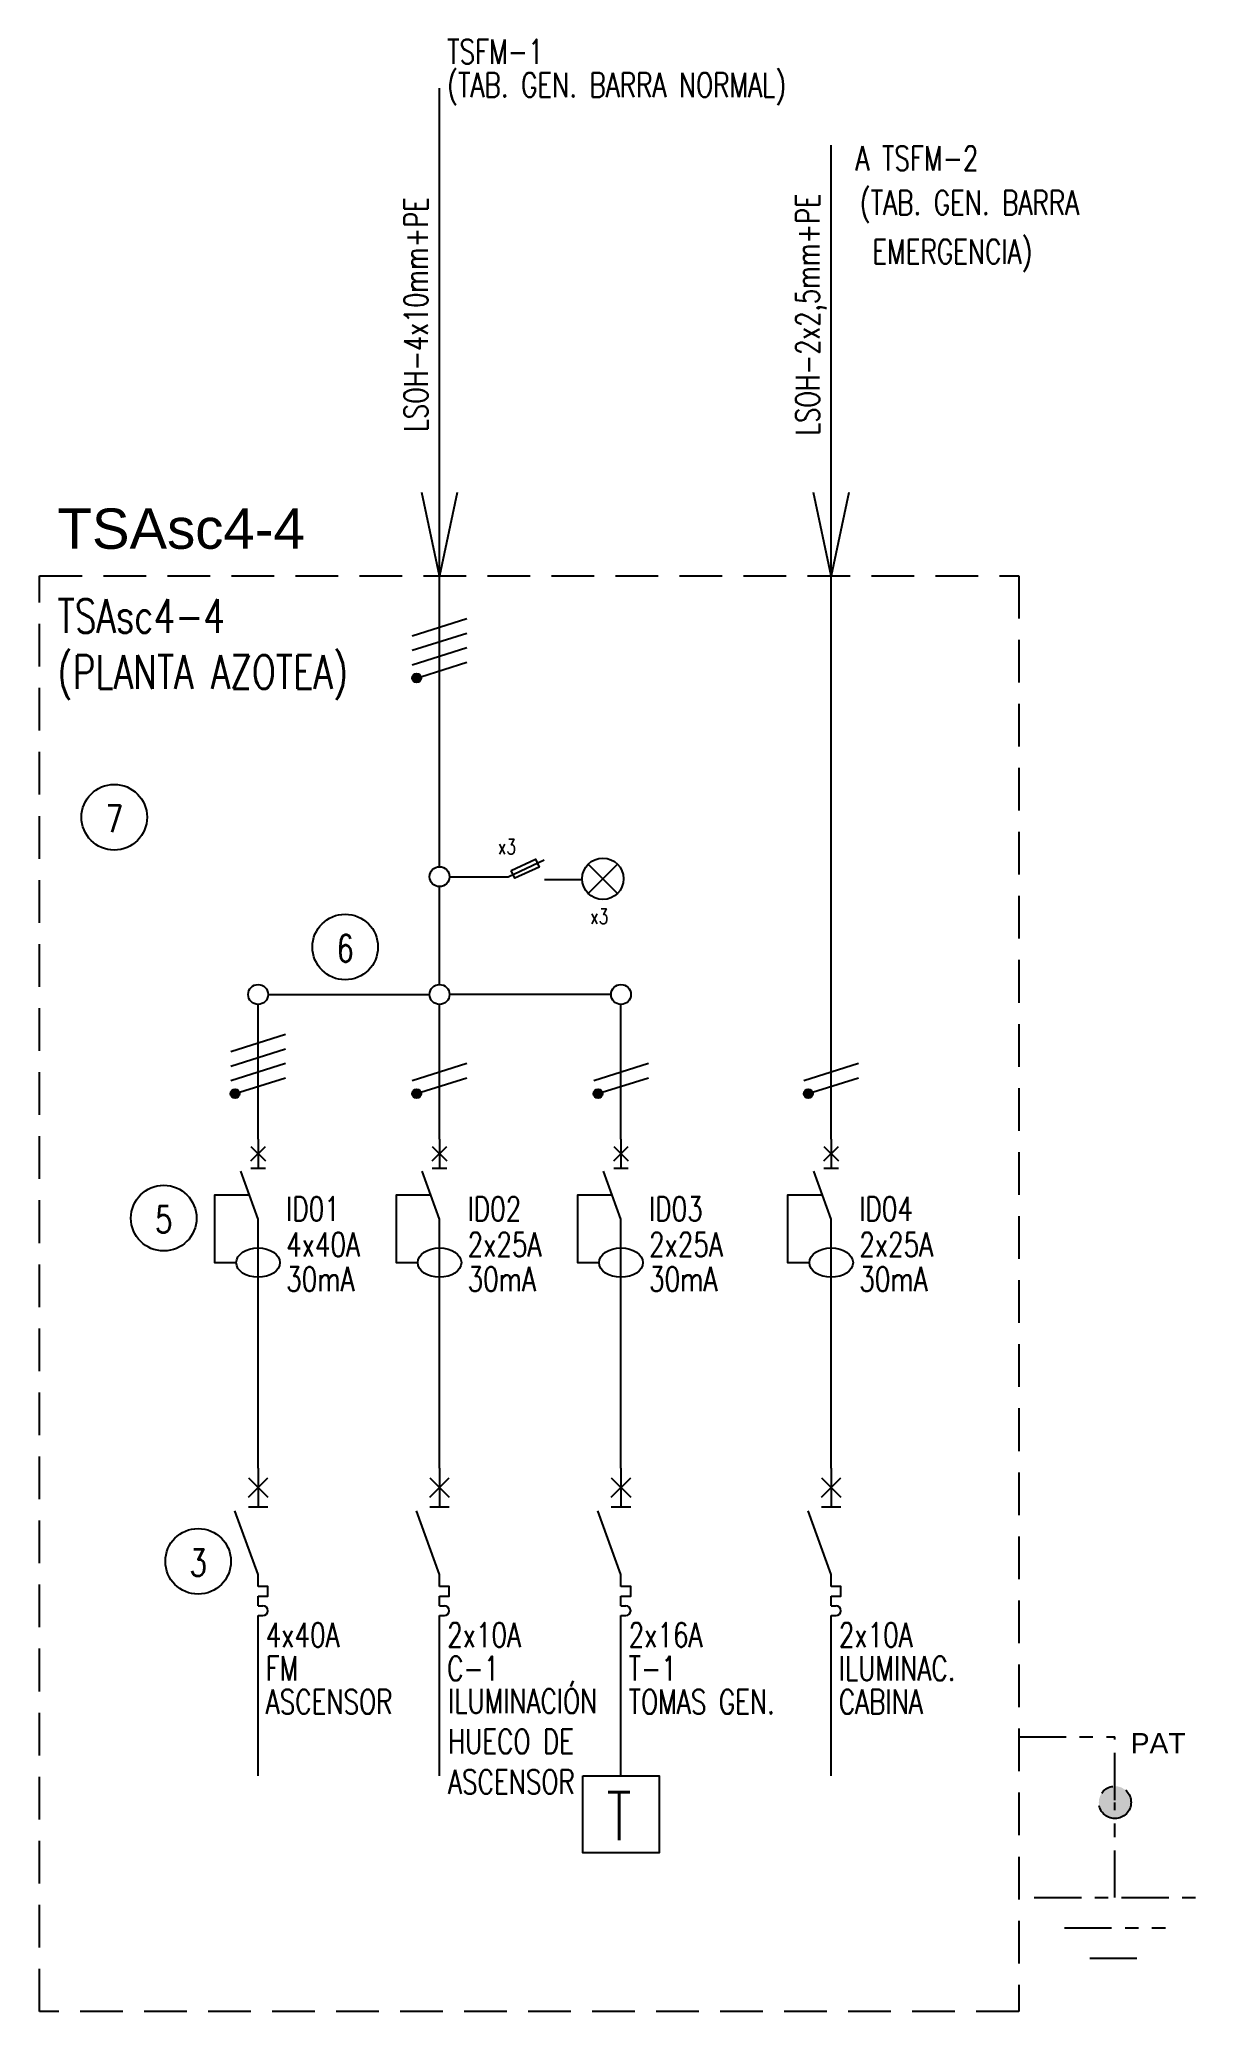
# Model space of a CAD drawing. Extents: x 3730.1 to 3738.7, y 1614.5 to 1629.2.
import ezdxf
from ezdxf.enums import TextEntityAlignment as Align

# ---------------------------------------------------------------- set-up
doc = ezdxf.new("R2010")
doc.units = 0
doc.linetypes.add('OCJ-ESQ UNI-CORREGIDOS IDO.br$0$DASHED', pattern=[19.05, 12.7, -6.35])
doc.linetypes.add('OCJ-ESQ UNI-CORREGIDOS IDO.br$0$EJE_5', pattern=[7.1, 5, -1, 0.1, -1])
for name, color, linetype in [('OCJ-ESQ UNI-CORREGIDOS IDO.br$0$00-IE', 1, 'Continuous'), ('OCJ-ESQ UNI-CORREGIDOS IDO.br$0$00-IE-CABLES', 10, 'Continuous'), ('OCJ-ESQ UNI-CORREGIDOS IDO.br$0$01-ELE-APARATOS', 170, 'Continuous'), ('OCJ-ESQ UNI-CORREGIDOS IDO.br$0$ELECTRIC', 4, 'Continuous'), ('OCJ-ESQ UNI-CORREGIDOS IDO.br$0$PAT', 80, 'Continuous'), ('OCJ-ESQ UNI-CORREGIDOS IDO.br$0$TEXTO', 7, 'Continuous')]:
    doc.layers.add(name, color=color, linetype=linetype)
doc.styles.add('OCJ-ESQ UNI-CORREGIDOS IDO.br$0$ARIAL', font='Arial.ttf', dxfattribs={"height": 0.2})
doc.styles.add('OCJ-ESQ UNI-CORREGIDOS IDO.br$0$Electricidad', font='ROMANS.SHX', dxfattribs={"width": 0.75, "height": 0.175})

# ---------------------------------------------------------------- blocks, each defined once
blk = doc.blocks.new('OCJ-ESQ UNI-CORREGIDOS IDO.br$0$Unif-Interruptor-Term')
for p, q in [((0, -1.013), (0.045, -1.013)), ((0, -1.103), (0.045, -1.103))]:
    blk.add_line(p, q)
for points in [[(0, 0.267), (0, -0.093)], [(-0.09, 0.177), (0.09, -0.003)], [(-0.09, -0.003), (0.09, 0.177)], [(0, -0.72), (-0.215, -0.128)], [(-0.09, -0.093), (0.09, -0.093)], [(0, -0.833), (0, -0.72)], [(0, -0.923), (0.09, -0.923), (0.09, -0.833), (0, -0.833)], [(0, -1.013), (0, -0.923)], [(0, -1.215), (0, -1.103)]]:
    blk.add_lwpolyline(points)
blk.add_arc((0.045, -1.058), 0.045, 270, 90)
blk = doc.blocks.new('OCJ-ESQ UNI-CORREGIDOS IDO.br$0$Unif-Interruptor-Dif')
for points in [[(-0.068, 0.11), (0.068, -0.025)], [(-0.068, -0.025), (0.068, 0.11)], [(0, 0.177), (0, -0.093)], [(0, -0.565), (-0.162, -0.121)], [(-0.068, -0.093), (0.068, -0.093)], [(-0.081, -0.343), (-0.405, -0.343), (-0.405, -0.97), (-0.202, -0.97)], [(0, -1.308), (0, -0.565)]]:
    blk.add_lwpolyline(points)
blk.add_ellipse((0, -0.97), major_axis=(0.203, 0), ratio=0.670814)

msp = doc.modelspace()

# ---------------------------------------------------------------- hatches: boundary and pattern name
at = {"layer": 'OCJ-ESQ UNI-CORREGIDOS IDO.br$0$00-IE-CABLES'}
for points in [[(3732.917, 1624.42, 1), (3732.972, 1624.46, 1)], [(3731.567, 1621.33, 1), (3731.622, 1621.369, 1)], [(3732.917, 1621.33, 1), (3732.972, 1621.369, 1)], [(3734.267, 1621.33, 1), (3734.322, 1621.369, 1)], [(3735.831, 1621.33, 1), (3735.886, 1621.369, 1)]]:
    msp.add_hatch(color=256, dxfattribs=at).paths.add_polyline_path(points)
at = {"layer": 'OCJ-ESQ UNI-CORREGIDOS IDO.br$0$PAT', "linetype": 'OCJ-ESQ UNI-CORREGIDOS IDO.br$0$EJE_5', "ltscale": 0.07}
h = msp.add_hatch(color=256, dxfattribs=at)
h.paths.add_polyline_path([(3738.261, 1616.08), (3738.021, 1616.08, -1)])
h.paths.add_polyline_path([(3738.021, 1616.08), (3738.141, 1616.08), (3738.141, 1615.96, -0.414214)])
h.paths.add_polyline_path([(3738.141, 1616.08), (3738.261, 1616.08, -0.414214), (3738.141, 1615.96)])

# ---------------------------------------------------------------- linework, layer by layer
at = {"layer": 'OCJ-ESQ UNI-CORREGIDOS IDO.br$0$00-IE'}
for points in [[(3733.19, 1622.963), (3733.627, 1622.963), (3733.895, 1623.087)], [(3733.898, 1622.941), (3734.176, 1622.941)]]:
    msp.add_lwpolyline(points, dxfattribs=at)
msp.add_lwpolyline([(3733.65, 1623.009), (3733.831, 1623.092), (3733.858, 1623.034), (3733.677, 1622.951)], close=True, dxfattribs=at)
at = {"layer": 'OCJ-ESQ UNI-CORREGIDOS IDO.br$0$00-IE-CABLES'}
for p, q in [((3733.116, 1623.037), (3733.116, 1628.826)), ((3736.03, 1621.011), (3736.03, 1628.401)), ((3733.116, 1622.161), (3733.116, 1622.888)), ((3731.766, 1621.011), (3731.766, 1622.013)), ((3731.84, 1622.087), (3733.042, 1622.087)), ((3733.116, 1621.011), (3733.116, 1622.013)), ((3734.392, 1622.087), (3733.19, 1622.087)), ((3734.466, 1621.011), (3734.466, 1622.013)), ((3736.03, 1621.011), (3736.03, 1622.013)), ((3736.03, 1621.011), (3736.03, 1622.013)), ((3731.766, 1618.565), (3731.766, 1619.851)), ((3733.116, 1618.565), (3733.116, 1619.851)), ((3734.466, 1618.565), (3734.466, 1619.851)), ((3736.03, 1618.565), (3736.03, 1619.851)), ((3731.766, 1616.278), (3731.766, 1617.452)), ((3733.116, 1616.278), (3733.116, 1617.452)), ((3734.466, 1616.278), (3734.466, 1617.452)), ((3736.03, 1616.278), (3736.03, 1617.452))]:
    msp.add_line(p, q, dxfattribs=at)
for points in [[(3733.247, 1625.819), (3733.116, 1625.201), (3732.985, 1625.819)], [(3736.161, 1625.819), (3736.03, 1625.201), (3735.899, 1625.819)], [(3732.913, 1624.754), (3733.32, 1624.882)], [(3732.913, 1624.646), (3733.32, 1624.774)], [(3732.913, 1624.538), (3733.32, 1624.666)], [(3732.977, 1624.45), (3733.32, 1624.558)], [(3731.563, 1621.663), (3731.97, 1621.792)], [(3731.563, 1621.555), (3731.97, 1621.684)], [(3731.563, 1621.447), (3731.97, 1621.576)], [(3732.913, 1621.447), (3733.32, 1621.576)], [(3734.263, 1621.447), (3734.67, 1621.576)], [(3735.826, 1621.447), (3736.233, 1621.576)], [(3731.627, 1621.36), (3731.97, 1621.468)], [(3732.977, 1621.36), (3733.32, 1621.468)], [(3734.327, 1621.36), (3734.67, 1621.468)], [(3735.891, 1621.36), (3736.233, 1621.468)]]:
    msp.add_lwpolyline(points, dxfattribs=at)
for centre, radius in [((3732.945, 1624.44), 0.0338), ((3733.116, 1622.963), 0.0741), ((3731.766, 1622.087), 0.0741), ((3733.116, 1622.087), 0.0741), ((3734.466, 1622.087), 0.0741), ((3731.595, 1621.349), 0.0338), ((3732.945, 1621.349), 0.0338), ((3734.295, 1621.349), 0.0338), ((3735.859, 1621.349), 0.0338)]:
    msp.add_circle(centre, radius, dxfattribs=at)
at = {"layer": 'OCJ-ESQ UNI-CORREGIDOS IDO.br$0$01-ELE-APARATOS'}
for p, q in [((3734.44, 1622.838), (3734.222, 1623.056)), ((3734.222, 1622.838), (3734.44, 1623.056))]:
    msp.add_line(p, q, dxfattribs=at)
msp.add_lwpolyline([(3734.182, 1616.278), (3734.75, 1616.278), (3734.75, 1615.705), (3734.182, 1615.705)], close=True, dxfattribs=at)
msp.add_circle((3734.331, 1622.947), 0.154, dxfattribs=at)
at = {"layer": 'OCJ-ESQ UNI-CORREGIDOS IDO.br$0$ELECTRIC', "linetype": 'OCJ-ESQ UNI-CORREGIDOS IDO.br$0$DASHED', "ltscale": 0.025}
msp.add_lwpolyline([(3730.139, 1625.201), (3737.427, 1625.201), (3737.427, 1614.524), (3730.139, 1614.524)], close=True, dxfattribs=at)
at = {"layer": 'OCJ-ESQ UNI-CORREGIDOS IDO.br$0$PAT', "linetype": 'OCJ-ESQ UNI-CORREGIDOS IDO.br$0$EJE_5', "ltscale": 0.07}
for p, q in [((3737.427, 1616.567), (3738.141, 1616.567)), ((3738.141, 1616.097), (3738.141, 1616.567)), ((3738.141, 1615.372), (3738.141, 1616.08)), ((3737.541, 1615.372), (3738.741, 1615.372)), ((3737.766, 1615.147), (3738.516, 1615.147)), ((3737.953, 1614.922), (3738.328, 1614.922))]:
    msp.add_line(p, q, dxfattribs=at)
msp.add_circle((3738.141, 1616.08), 0.12, dxfattribs=at)
msp.add_circle((3738.141, 1616.08), 0.12, dxfattribs=at)
at = {"layer": 'OCJ-ESQ UNI-CORREGIDOS IDO.br$0$TEXTO'}
for centre in [(3730.696, 1623.405), (3732.414, 1622.44), (3731.064, 1620.424), (3731.32, 1617.872)]:
    msp.add_circle(centre, 0.244, dxfattribs=at)

# ---------------------------------------------------------------- block references
at = {"layer": 'OCJ-ESQ UNI-CORREGIDOS IDO.br$0$01-ELE-APARATOS', "xscale": 0.7999999999999546, "yscale": 0.7999999999999546, "zscale": 0.7999999999999546}
for name, p in [('OCJ-ESQ UNI-CORREGIDOS IDO.br$0$Unif-Interruptor-Dif', (3731.766, 1620.869)), ('OCJ-ESQ UNI-CORREGIDOS IDO.br$0$Unif-Interruptor-Dif', (3733.116, 1620.869)), ('OCJ-ESQ UNI-CORREGIDOS IDO.br$0$Unif-Interruptor-Dif', (3734.466, 1620.869)), ('OCJ-ESQ UNI-CORREGIDOS IDO.br$0$Unif-Interruptor-Dif', (3736.03, 1620.869)), ('OCJ-ESQ UNI-CORREGIDOS IDO.br$0$Unif-Interruptor-Term', (3731.766, 1618.351)), ('OCJ-ESQ UNI-CORREGIDOS IDO.br$0$Unif-Interruptor-Term', (3733.116, 1618.351)), ('OCJ-ESQ UNI-CORREGIDOS IDO.br$0$Unif-Interruptor-Term', (3734.466, 1618.351)), ('OCJ-ESQ UNI-CORREGIDOS IDO.br$0$Unif-Interruptor-Term', (3736.03, 1618.351))]:
    msp.add_blockref(name, p, dxfattribs=at)

# ---------------------------------------------------------------- texts
at = {"layer": 'OCJ-ESQ UNI-CORREGIDOS IDO.br$0$TEXTO', "style": 'OCJ-ESQ UNI-CORREGIDOS IDO.br$0$Electricidad', "width": 0.75}
for s, height, p in [('TSFM-1', 0.18, (3733.173, 1629.008)), ('(TAB. GEN. BARRA NORMAL)', 0.18, (3733.173, 1628.76)), ('A TSFM-2', 0.18, (3736.211, 1628.215)), ('(TAB. GEN. BARRA ', 0.18, (3736.243, 1627.885)), (' EMERGENCIA)', 0.18, (3736.243, 1627.521)), ('TSAsc4-4', 0.25, (3730.274, 1624.776)), ('(PLANTA AZOTEA)', 0.25, (3730.274, 1624.36)), ('7', 0.2, (3730.632, 1623.295)), ('x3', 0.1118, (3733.552, 1623.13)), ('x3', 0.1118, (3734.239, 1622.612)), ('6', 0.2, (3732.35, 1622.33)), ('ID01', 0.18, (3731.975, 1620.403)), ('ID02', 0.18, (3733.325, 1620.403)), ('ID03', 0.18, (3734.675, 1620.403)), ('ID04', 0.18, (3736.239, 1620.403)), ('5', 0.2, (3731, 1620.314)), ('4x40A', 0.18, (3731.975, 1620.138)), ('2x25A', 0.18, (3733.325, 1620.138)), ('2x25A', 0.18, (3734.675, 1620.138)), ('2x25A', 0.18, (3736.239, 1620.138)), ('30mA', 0.18, (3731.975, 1619.881)), ('30mA', 0.18, (3733.325, 1619.881)), ('30mA', 0.18, (3734.675, 1619.881)), ('30mA', 0.18, (3736.239, 1619.881)), ('3', 0.2, (3731.256, 1617.762)), ('4x40A', 0.18, (3731.823, 1617.235)), ('2x10A', 0.18, (3733.173, 1617.235)), ('2x16A', 0.18, (3734.523, 1617.235)), ('2x10A', 0.18, (3736.087, 1617.235)), ('FM', 0.18, (3731.823, 1616.986)), ('C-1', 0.18, (3733.173, 1616.986)), ('T-1', 0.18, (3734.523, 1616.986)), ('ILUMINAC.', 0.18, (3736.087, 1616.986)), ('ASCENSOR', 0.18, (3731.823, 1616.738)), ('TOMAS GEN.', 0.18, (3734.523, 1616.738)), ('CABINA', 0.18, (3736.087, 1616.738))]:
    msp.add_text(s, height=height, dxfattribs=at).set_placement(p)
for s, p in [('LSOH-4x10mm+PE', (3733.028, 1627.142)), ('LSOH-2x2,5mm+PE', (3735.942, 1627.142))]:
    msp.add_text(s, height=0.175, rotation=90, dxfattribs=at).set_placement(p, align=Align.CENTER)
at = {"layer": 'OCJ-ESQ UNI-CORREGIDOS IDO.br$0$TEXTO', "style": 'OCJ-ESQ UNI-CORREGIDOS IDO.br$0$ARIAL'}
for s, height, p in [('TSAsc4-4', 0.3, (3730.274, 1625.401)), ('PAT', 0.15, (3738.259, 1616.445))]:
    msp.add_text(s, height=height, dxfattribs=at).set_placement(p)
at = {"layer": 'OCJ-ESQ UNI-CORREGIDOS IDO.br$0$TEXTO', "color": 5, "style": 'OCJ-ESQ UNI-CORREGIDOS IDO.br$0$Electricidad', "width": 0.75}
msp.add_text('T', height=0.356, dxfattribs=at).set_placement((3734.36, 1615.799))
at = {"layer": 'OCJ-ESQ UNI-CORREGIDOS IDO.br$0$TEXTO', "insert": (3733.179, 1616.923), "char_height": 0.18, "attachment_point": 1, "style": 'OCJ-ESQ UNI-CORREGIDOS IDO.br$0$Electricidad'}
msp.add_mtext_dynamic_manual_height_columns('ILUMINACIÓN HUECO DE ASCENSOR', width=1.48055, gutter_width=12.5, heights=[0], dxfattribs=at)

doc.saveas('drawing.dxf')
